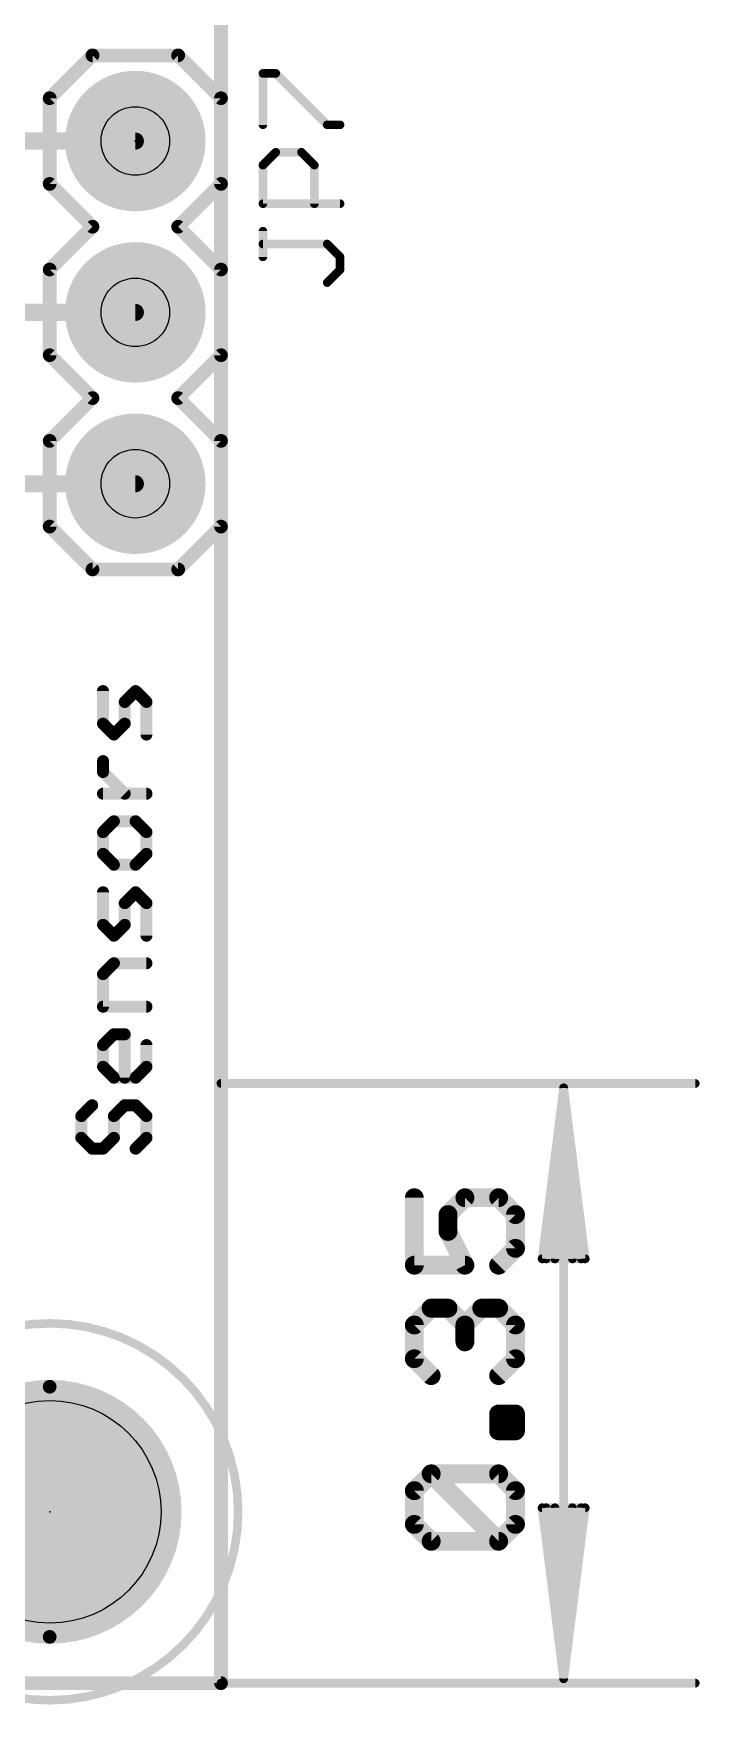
# Model space of a CAD drawing. Extents: x -33 to 74, y -17 to 52.
# Drawn here: x 25.16 to 35.03, y -0.32 to 24.46 of the extents above; entities that cross this region are included whole.
import ezdxf

# ---------------------------------------------------------------- set-up
doc = ezdxf.new("R2010")
doc.units = 0
for name, color, linetype in [('1', 12, 'CONTINUOUS'), ('17', 110, 'CONTINUOUS'), ('20', 53, 'CONTINUOUS'), ('21', 41, 'CONTINUOUS'), ('23', 53, 'CONTINUOUS'), ('25', 253, 'CONTINUOUS'), ('29', 253, 'CONTINUOUS'), ('30', 253, 'CONTINUOUS'), ('39', 12, 'CONTINUOUS'), ('41', 12, 'CONTINUOUS'), ('42', 132, 'CONTINUOUS'), ('44', 253, 'CONTINUOUS'), ('47', 253, 'CONTINUOUS'), ('51', 53, 'CONTINUOUS')]:
    doc.layers.add(name, color=color, linetype=linetype)

# ---------------------------------------------------------------- blocks, each defined once
blk = doc.blocks.new('RECT')
blk.add_solid([(-0.5, -0.5), (0.5, -0.5), (-0.5, 0.5), (0.5, 0.5)])
blk = doc.blocks.new('ROUNDP')
at = {"const_width": 0.5}
blk.add_lwpolyline([(0, -0.25, 1), (0, 0.25, 1), (0, -0.25)], format="xyb", dxfattribs=at)

msp = doc.modelspace()

# ---------------------------------------------------------------- linework, layer by layer
at = {"layer": '1', "const_width": 0.254}
for points in [[(21.59, 22.86), (26.67, 22.86)], [(21.59, 20.32), (26.67, 20.32)], [(21.59, 17.78), (26.67, 17.78)]]:
    msp.add_lwpolyline(points, dxfattribs=at)
at = {"layer": '1', "const_width": 0.127}
for points in [[(26.67, 22.7965, 1), (26.67, 22.9235)], [(26.67, 20.2565, 1), (26.67, 20.3835)], [(26.67, 17.7165, 1), (26.67, 17.8435)]]:
    msp.add_lwpolyline(points, format="xyb", dxfattribs=at)
at = {"layer": '20', "const_width": 0.2032}
for points in [[(27.94, 30.48), (27.94, 0)], [(27.94, 0), (0, 0)]]:
    msp.add_lwpolyline(points, dxfattribs=at)
at = {"layer": '20', "const_width": 0.1016}
for points in [[(27.8892, 0, 1), (27.9908, 0)], [(27.94, -0.0508, 1), (27.94, 0.0508)]]:
    msp.add_lwpolyline(points, format="xyb", dxfattribs=at)
at = {"layer": '20'}
msp.add_circle((25.4, 2.54), 1.651, dxfattribs=at)
at = {"layer": '21'}
for points, const_width in [([(26.035, 24.13), (25.4, 23.495)], 0.2032), ([(27.305, 24.13), (26.035, 24.13)], 0.2032), ([(27.94, 23.495), (27.305, 24.13)], 0.2032), ([(25.4, 22.225), (25.4, 23.495)], 0.2032), ([(27.94, 23.495), (27.94, 22.225)], 0.2032), ([(26.035, 21.59), (25.4, 22.225)], 0.2032), ([(27.94, 22.225), (27.305, 21.59)], 0.2032), ([(25.4, 20.955), (26.035, 21.59)], 0.2032), ([(27.305, 21.59), (27.94, 20.955)], 0.2032), ([(25.4, 19.685), (25.4, 20.955)], 0.2032), ([(27.94, 20.955), (27.94, 19.685)], 0.2032), ([(26.035, 19.05), (25.4, 19.685)], 0.2032), ([(27.94, 19.685), (27.305, 19.05)], 0.2032), ([(25.4, 18.415), (26.035, 19.05)], 0.2032), ([(27.305, 19.05), (27.94, 18.415)], 0.2032), ([(25.4, 17.145), (25.4, 18.415)], 0.2032), ([(27.94, 18.415), (27.94, 17.145)], 0.2032), ([(26.035, 16.51), (25.4, 17.145)], 0.2032), ([(27.94, 17.145), (27.305, 16.51)], 0.2032), ([(27.305, 16.51), (26.035, 16.51)], 0.2032), ([(26.1911, 14.2233), (26.1911, 14.7064)], 0.1778), ([(26.6741, 14.7064), (26.5131, 14.5454)], 0.1778), ([(26.5131, 14.5454), (26.5131, 14.2233)], 0.1778), ([(26.8351, 14.5454), (26.6741, 14.7064)], 0.1778), ([(26.8351, 14.0623), (26.8351, 14.5454)], 0.1778), ([(26.3521, 14.0623), (26.1911, 14.2233)], 0.1778), ([(26.5131, 14.2233), (26.3521, 14.0623)], 0.1778), ([(26.1911, 13.5073), (26.1911, 13.6683)], 0.1778), ([(26.5131, 13.1853), (26.1911, 13.5073)], 0.1778), ([(26.8351, 13.1853), (26.1911, 13.1853)], 0.1778), ([(26.3521, 12.7769), (26.1911, 12.6158)], 0.1778), ([(26.1911, 12.6158), (26.1911, 12.2938)], 0.1778), ([(26.6741, 12.7769), (26.3521, 12.7769)], 0.1778), ([(26.8351, 12.6158), (26.6741, 12.7769)], 0.1778), ([(26.8351, 12.2938), (26.8351, 12.6158)], 0.1778), ([(26.1911, 12.2938), (26.3521, 12.1328)], 0.1778), ([(26.3521, 12.1328), (26.6741, 12.1328)], 0.1778), ([(26.6741, 12.1328), (26.8351, 12.2938)], 0.1778), ([(26.1911, 11.2414), (26.1911, 11.7244)], 0.1778), ([(26.6741, 11.7244), (26.5131, 11.5634)], 0.1778), ([(26.5131, 11.5634), (26.5131, 11.2414)], 0.1778), ([(26.8351, 11.5634), (26.6741, 11.7244)], 0.1778), ([(26.8351, 11.0804), (26.8351, 11.5634)], 0.1778), ([(26.3521, 11.0804), (26.1911, 11.2414)], 0.1778), ([(26.5131, 11.2414), (26.3521, 11.0804)], 0.1778), ([(26.1911, 10.5109), (26.3521, 10.6719)], 0.1778), ([(26.3521, 10.6719), (26.8351, 10.6719)], 0.1778), ([(26.1911, 10.0279), (26.1911, 10.5109)], 0.1778), ([(26.8351, 10.0279), (26.1911, 10.0279)], 0.1778), ([(26.1911, 9.4585), (26.3521, 9.6195)], 0.1778), ([(26.3521, 9.6195), (26.5131, 9.6195)], 0.1778), ([(26.5131, 9.6195), (26.5131, 8.9755)], 0.1778), ([(26.1911, 9.1365), (26.1911, 9.4585)], 0.1778), ([(26.8351, 9.4585), (26.8351, 9.1365)], 0.1778), ([(26.3521, 8.9755), (26.1911, 9.1365)], 0.1778), ([(26.8351, 9.1365), (26.6741, 8.9755)], 0.1778), ([(26.6741, 8.9755), (26.3521, 8.9755)], 0.1778), ([(26.0301, 8.567), (25.8691, 8.406)], 0.1778), ([(25.8691, 8.406), (25.8691, 8.084)], 0.1778), ([(26.3521, 8.406), (26.5131, 8.567)], 0.1778), ([(26.3521, 8.084), (26.3521, 8.406)], 0.1778), ([(26.5131, 8.567), (26.6741, 8.567)], 0.1778), ([(26.6741, 8.567), (26.8351, 8.406)], 0.1778), ([(26.8351, 8.406), (26.8351, 8.084)], 0.1778), ([(25.8691, 8.084), (26.0301, 7.923)], 0.1778), ([(26.0301, 7.923), (26.1911, 7.923)], 0.1778), ([(26.1911, 7.923), (26.3521, 8.084)], 0.1778), ([(26.8351, 8.084), (26.6741, 7.923)], 0.1778)]:
    msp.add_lwpolyline(points, dxfattribs=dict(at, const_width=const_width))
for points, const_width in [([(26.035, 24.1808, 1), (26.035, 24.0792)], 0.1016), ([(26.0709, 24.0941, 1), (25.9991, 24.1659)], 0.1016), ([(27.3409, 24.1659, 1), (27.2691, 24.0941)], 0.1016), ([(27.305, 24.0792, 1), (27.305, 24.1808)], 0.1016), ([(25.4508, 23.495, 1), (25.3492, 23.495)], 0.1016), ([(25.3641, 23.5309, 1), (25.4359, 23.4591)], 0.1016), ([(27.9908, 23.495, 1), (27.8892, 23.495)], 0.1016), ([(27.9041, 23.4591, 1), (27.9759, 23.5309)], 0.1016), ([(25.4359, 22.2609, 1), (25.3641, 22.1891)], 0.1016), ([(27.9759, 22.1891, 1), (27.9041, 22.2609)], 0.1016), ([(25.3492, 22.225, 1), (25.4508, 22.225)], 0.1016), ([(27.8892, 22.225, 1), (27.9908, 22.225)], 0.1016), ([(26.0709, 21.5541, 1), (25.9991, 21.6259)], 0.1016), ([(25.9991, 21.5541, 1), (26.0709, 21.6259)], 0.1016), ([(27.3409, 21.6259, 1), (27.2691, 21.5541)], 0.1016), ([(27.2691, 21.6259, 1), (27.3409, 21.5541)], 0.1016), ([(25.4508, 20.955, 1), (25.3492, 20.955)], 0.1016), ([(25.3641, 20.9909, 1), (25.4359, 20.9191)], 0.1016), ([(27.9908, 20.955, 1), (27.8892, 20.955)], 0.1016), ([(27.9041, 20.9191, 1), (27.9759, 20.9909)], 0.1016), ([(25.4359, 19.7209, 1), (25.3641, 19.6491)], 0.1016), ([(25.3492, 19.685, 1), (25.4508, 19.685)], 0.1016), ([(27.8892, 19.685, 1), (27.9908, 19.685)], 0.1016), ([(27.9759, 19.6491, 1), (27.9041, 19.7209)], 0.1016), ([(26.0709, 19.0141, 1), (25.9991, 19.0859)], 0.1016), ([(25.9991, 19.0141, 1), (26.0709, 19.0859)], 0.1016), ([(27.3409, 19.0859, 1), (27.2691, 19.0141)], 0.1016), ([(27.2691, 19.0859, 1), (27.3409, 19.0141)], 0.1016), ([(25.4508, 18.415, 1), (25.3492, 18.415)], 0.1016), ([(25.3641, 18.4509, 1), (25.4359, 18.3791)], 0.1016), ([(27.9908, 18.415, 1), (27.8892, 18.415)], 0.1016), ([(27.9041, 18.3791, 1), (27.9759, 18.4509)], 0.1016), ([(25.4359, 17.1809, 1), (25.3641, 17.1091)], 0.1016), ([(25.3492, 17.145, 1), (25.4508, 17.145)], 0.1016), ([(27.8892, 17.145, 1), (27.9908, 17.145)], 0.1016), ([(27.9759, 17.1091, 1), (27.9041, 17.1809)], 0.1016), ([(26.035, 16.5608, 1), (26.035, 16.4592)], 0.1016), ([(27.305, 16.4592, 1), (27.305, 16.5608)], 0.1016), ([(25.9991, 16.4741, 1), (26.0709, 16.5459)], 0.1016), ([(27.2691, 16.5459, 1), (27.3409, 16.4741)], 0.1016), ([(26.2355, 14.7064, 1), (26.1466, 14.7064)], 0.0889), ([(26.5575, 14.5454, 1), (26.4686, 14.5454)], 0.0889), ([(26.4817, 14.5768, 1), (26.5445, 14.5139)], 0.0889), ([(26.7055, 14.7378, 1), (26.6427, 14.6749)], 0.0889), ([(26.7055, 14.6749, 1), (26.6427, 14.7378)], 0.0889), ([(26.8796, 14.5454, 1), (26.7906, 14.5454)], 0.0889), ([(26.8037, 14.5139, 1), (26.8665, 14.5768)], 0.0889), ([(26.1466, 14.2233, 1), (26.2355, 14.2233)], 0.0889), ([(26.2225, 14.2548, 1), (26.1597, 14.1919)], 0.0889), ([(26.3207, 14.0938, 1), (26.3835, 14.0309)], 0.0889), ([(26.3207, 14.0309, 1), (26.3835, 14.0938)], 0.0889), ([(26.4686, 14.2233, 1), (26.5575, 14.2233)], 0.0889), ([(26.5445, 14.1919, 1), (26.4817, 14.2548)], 0.0889), ([(26.7906, 14.0623, 1), (26.8796, 14.0623)], 0.0889), ([(26.2355, 13.6683, 1), (26.1466, 13.6683)], 0.0889), ([(26.1466, 13.5073, 1), (26.2355, 13.5073)], 0.0889), ([(26.2225, 13.5387, 1), (26.1597, 13.4759)], 0.0889), ([(26.1911, 13.2297, 1), (26.1911, 13.1408)], 0.0889), ([(26.4817, 13.1539, 1), (26.5445, 13.2167)], 0.0889), ([(26.8351, 13.1408, 1), (26.8351, 13.2297)], 0.0889), ([(26.2355, 12.6158, 1), (26.1466, 12.6158)], 0.0889), ([(26.1597, 12.6473, 1), (26.2225, 12.5844)], 0.0889), ([(26.3521, 12.8213, 1), (26.3521, 12.7324)], 0.0889), ([(26.3835, 12.7454, 1), (26.3207, 12.8083)], 0.0889), ([(26.7055, 12.8083, 1), (26.6427, 12.7454)], 0.0889), ([(26.6741, 12.7324, 1), (26.6741, 12.8213)], 0.0889), ([(26.8796, 12.6158, 1), (26.7906, 12.6158)], 0.0889), ([(26.8037, 12.5844, 1), (26.8665, 12.6473)], 0.0889), ([(26.1466, 12.2938, 1), (26.2355, 12.2938)], 0.0889), ([(26.2225, 12.3253, 1), (26.1597, 12.2624)], 0.0889), ([(26.3521, 12.1773, 1), (26.3521, 12.0884)], 0.0889), ([(26.3207, 12.1014, 1), (26.3835, 12.1643)], 0.0889), ([(26.6427, 12.1643, 1), (26.7055, 12.1014)], 0.0889), ([(26.6741, 12.0884, 1), (26.6741, 12.1773)], 0.0889), ([(26.7906, 12.2938, 1), (26.8796, 12.2938)], 0.0889), ([(26.8665, 12.2624, 1), (26.8037, 12.3253)], 0.0889), ([(26.2355, 11.7244, 1), (26.1466, 11.7244)], 0.0889), ([(26.5575, 11.5634, 1), (26.4686, 11.5634)], 0.0889), ([(26.7055, 11.7558, 1), (26.6427, 11.693)], 0.0889), ([(26.7055, 11.693, 1), (26.6427, 11.7558)], 0.0889), ([(26.8796, 11.5634, 1), (26.7906, 11.5634)], 0.0889), ([(26.4817, 11.5948, 1), (26.5445, 11.532)], 0.0889), ([(26.8037, 11.532, 1), (26.8665, 11.5948)], 0.0889), ([(26.1466, 11.2414, 1), (26.2355, 11.2414)], 0.0889), ([(26.2225, 11.2728, 1), (26.1597, 11.2099)], 0.0889), ([(26.3207, 11.1118, 1), (26.3835, 11.0489)], 0.0889), ([(26.3207, 11.0489, 1), (26.3835, 11.1118)], 0.0889), ([(26.4686, 11.2414, 1), (26.5575, 11.2414)], 0.0889), ([(26.5445, 11.2099, 1), (26.4817, 11.2728)], 0.0889), ([(26.7906, 11.0804, 1), (26.8796, 11.0804)], 0.0889), ([(26.3521, 10.7164, 1), (26.3521, 10.6275)], 0.0889), ([(26.3835, 10.6405, 1), (26.3207, 10.7034)], 0.0889), ([(26.8351, 10.6275, 1), (26.8351, 10.7164)], 0.0889), ([(26.2355, 10.5109, 1), (26.1466, 10.5109)], 0.0889), ([(26.1597, 10.5424, 1), (26.2225, 10.4795)], 0.0889), ([(26.1466, 10.0279, 1), (26.2355, 10.0279)], 0.0889), ([(26.1911, 10.0724, 1), (26.1911, 9.9835)], 0.0889), ([(26.8351, 9.9835, 1), (26.8351, 10.0724)], 0.0889), ([(26.3521, 9.6639, 1), (26.3521, 9.575)], 0.0889), ([(26.3835, 9.588, 1), (26.3207, 9.6509)], 0.0889), ([(26.5575, 9.6195, 1), (26.4686, 9.6195)], 0.0889), ([(26.5131, 9.575, 1), (26.5131, 9.6639)], 0.0889), ([(26.2355, 9.4585, 1), (26.1466, 9.4585)], 0.0889), ([(26.1597, 9.4899, 1), (26.2225, 9.427)], 0.0889), ([(26.8796, 9.4585, 1), (26.7906, 9.4585)], 0.0889), ([(26.1466, 9.1365, 1), (26.2355, 9.1365)], 0.0889), ([(26.2225, 9.1679, 1), (26.1597, 9.105)], 0.0889), ([(26.7906, 9.1365, 1), (26.8796, 9.1365)], 0.0889), ([(26.8665, 9.105, 1), (26.8037, 9.1679)], 0.0889), ([(26.3521, 9.0199, 1), (26.3521, 8.931)], 0.0889), ([(26.3207, 8.944, 1), (26.3835, 9.0069)], 0.0889), ([(26.4686, 8.9755, 1), (26.5575, 8.9755)], 0.0889), ([(26.6427, 9.0069, 1), (26.7055, 8.944)], 0.0889), ([(26.6741, 8.931, 1), (26.6741, 9.0199)], 0.0889), ([(25.9135, 8.406, 1), (25.8246, 8.406)], 0.0889), ([(25.8376, 8.4374, 1), (25.9005, 8.3746)], 0.0889), ([(26.0615, 8.5356, 1), (25.9987, 8.5984)], 0.0889), ([(26.3965, 8.406, 1), (26.3076, 8.406)], 0.0889), ([(26.3207, 8.4374, 1), (26.3835, 8.3746)], 0.0889), ([(26.5131, 8.6115, 1), (26.5131, 8.5226)], 0.0889), ([(26.5445, 8.5356, 1), (26.4817, 8.5984)], 0.0889), ([(26.7055, 8.5984, 1), (26.6427, 8.5356)], 0.0889), ([(26.6741, 8.5226, 1), (26.6741, 8.6115)], 0.0889), ([(26.8796, 8.406, 1), (26.7906, 8.406)], 0.0889), ([(26.8037, 8.3746, 1), (26.8665, 8.4374)], 0.0889), ([(25.9005, 8.1154, 1), (25.8376, 8.0526)], 0.0889), ([(25.8246, 8.084, 1), (25.9135, 8.084)], 0.0889), ([(26.0301, 7.9674, 1), (26.0301, 7.8785)], 0.0889), ([(25.9987, 7.8916, 1), (26.0615, 7.9544)], 0.0889), ([(26.1597, 7.9544, 1), (26.2225, 7.8916)], 0.0889), ([(26.1911, 7.8785, 1), (26.1911, 7.9674)], 0.0889), ([(26.3076, 8.084, 1), (26.3965, 8.084)], 0.0889), ([(26.3835, 8.0526, 1), (26.3207, 8.1154)], 0.0889), ([(26.6427, 7.9544, 1), (26.7055, 7.8916)], 0.0889), ([(26.7906, 8.084, 1), (26.8796, 8.084)], 0.0889), ([(26.8665, 8.0526, 1), (26.8037, 8.1154)], 0.0889)]:
    msp.add_lwpolyline(points, format="xyb", dxfattribs=dict(at, const_width=const_width))
at = {"layer": '23'}
for p in [(26.67, 22.86), (25.4, 2.54)]:
    msp.add_point(p, dxfattribs=at)
at = {"layer": '25', "const_width": 0.127}
for points in [[(28.5613, 23.1003), (28.5613, 23.8629)], [(28.5613, 23.8629), (28.752, 23.8629)], [(28.752, 23.8629), (29.5146, 23.1003)], [(29.5146, 23.1003), (29.7053, 23.1003)], [(28.5613, 22.5029), (28.752, 22.6936)], [(28.5613, 21.9309), (28.5613, 22.5029)], [(28.752, 22.6936), (29.1333, 22.6936)], [(29.1333, 22.6936), (29.324, 22.5029)], [(29.324, 22.5029), (29.324, 21.9309)], [(29.7053, 21.9309), (28.5613, 21.9309)], [(28.5613, 21.1428), (28.5613, 21.5242)], [(29.5146, 21.3335), (28.5613, 21.3335)], [(29.7053, 21.1428), (29.5146, 21.3335)], [(29.7053, 20.9522), (29.7053, 21.1428)], [(29.5146, 20.7615), (29.7053, 20.9522)]]:
    msp.add_lwpolyline(points, dxfattribs=at)
at = {"layer": '25', "const_width": 0.0635}
for points in [[(28.5931, 23.8629, 1), (28.5296, 23.8629)], [(28.5613, 23.8947, 1), (28.5613, 23.8312)], [(28.7744, 23.8854, 1), (28.7295, 23.8405)], [(28.752, 23.8312, 1), (28.752, 23.8947)], [(28.5296, 23.1003, 1), (28.5931, 23.1003)], [(29.5146, 23.132, 1), (29.5146, 23.0685)], [(29.4922, 23.0778, 1), (29.5371, 23.1227)], [(29.7053, 23.0685, 1), (29.7053, 23.132)], [(28.5931, 22.5029, 1), (28.5296, 22.5029)], [(28.5389, 22.5253, 1), (28.5838, 22.4804)], [(28.752, 22.7253, 1), (28.752, 22.6618)], [(28.7744, 22.6711, 1), (28.7295, 22.716)], [(29.1558, 22.716, 1), (29.1109, 22.6711)], [(29.1333, 22.6618, 1), (29.1333, 22.7253)], [(29.3557, 22.5029, 1), (29.2922, 22.5029)], [(29.3015, 22.4804, 1), (29.3464, 22.5253)], [(28.5613, 21.9627, 1), (28.5613, 21.8992)], [(28.5296, 21.9309, 1), (28.5931, 21.9309)], [(29.2922, 21.9309, 1), (29.3557, 21.9309)], [(29.7053, 21.8992, 1), (29.7053, 21.9627)], [(28.5931, 21.5242, 1), (28.5296, 21.5242)], [(28.5613, 21.3652, 1), (28.5613, 21.3017)], [(29.5371, 21.3559, 1), (29.4922, 21.311)], [(29.5146, 21.3017, 1), (29.5146, 21.3652)], [(28.5296, 21.1428, 1), (28.5931, 21.1428)], [(29.737, 21.1428, 1), (29.6736, 21.1428)], [(29.6828, 21.1204, 1), (29.7278, 21.1653)], [(29.4922, 20.784, 1), (29.5371, 20.7391)], [(29.6736, 20.9522, 1), (29.737, 20.9522)], [(29.7278, 20.9297, 1), (29.6828, 20.9746)]]:
    msp.add_lwpolyline(points, format="xyb", dxfattribs=at)
at = {"layer": '29', "const_width": 1.7526}
msp.add_lwpolyline([(25.4, 1.6637, 1), (25.4, 3.4163, 1), (25.4, 1.6637)], format="xyb", dxfattribs=at)
at = {"layer": '30', "const_width": 1.7526}
msp.add_lwpolyline([(25.4, 1.6637, 1), (25.4, 3.4163, 1), (25.4, 1.6637)], format="xyb", dxfattribs=at)
at = {"layer": '39', "const_width": 0.127}
msp.add_lwpolyline([(25.4, -0.254, 1), (25.4, 5.334, 1), (25.4, -0.254)], format="xyb", dxfattribs=at)
at = {"layer": '41'}
for points, const_width in [([(25.4, 4.3942, 1), (25.4, 0.6858)], 0.2032), ([(25.4, 0.6858, 1), (25.4, 4.3942)], 0.2032), ([(25.4, 4.445, 1), (25.4, 4.3434)], 0.1016), ([(25.4, 4.3434, 1), (25.4, 4.445)], 0.1016), ([(25.4, 0.7366, 1), (25.4, 0.635)], 0.1016), ([(25.4, 0.635, 1), (25.4, 0.7366)], 0.1016)]:
    msp.add_lwpolyline(points, format="xyb", dxfattribs=dict(at, const_width=const_width))
at = {"layer": '42'}
for points, const_width in [([(25.4, 4.3942, 1), (25.4, 0.6858)], 0.2032), ([(25.4, 0.6858, 1), (25.4, 4.3942)], 0.2032), ([(25.4, 4.445, 1), (25.4, 4.3434)], 0.1016), ([(25.4, 4.3434, 1), (25.4, 4.445)], 0.1016), ([(25.4, 0.7366, 1), (25.4, 0.635)], 0.1016), ([(25.4, 0.635, 1), (25.4, 0.7366)], 0.1016)]:
    msp.add_lwpolyline(points, format="xyb", dxfattribs=dict(at, const_width=const_width))
at = {"layer": '44'}
for centre in [(26.67, 22.86), (26.67, 20.32), (26.67, 17.78)]:
    msp.add_circle(centre, 0.508, dxfattribs=at)
at = {"layer": '47'}
for points, const_width in [([(27.94, 8.89), (34.97, 8.89)], 0.13), ([(33.02, 8.825), (32.7008, 6.29)], 0.13), ([(33.02, 8.825), (32.76, 6.29)], 0.13), ([(33.02, 8.825), (32.89, 6.29)], 0.13), ([(33.02, 0.065), (33.02, 8.825)], 0.13), ([(33.3392, 6.29), (33.02, 8.825)], 0.13), ([(33.15, 6.29), (33.02, 8.825)], 0.13), ([(33.28, 6.29), (33.02, 8.825)], 0.13), ([(30.8059, 7.1961), (30.8059, 6.1962)], 0.2794), ([(31.3059, 6.9461), (31.5559, 7.1961)], 0.2794), ([(31.5559, 7.1961), (32.0558, 7.1961)], 0.2794), ([(32.0558, 7.1961), (32.3058, 6.9461)], 0.2794), ([(31.3059, 6.6962), (31.3059, 6.9461)], 0.2794), ([(32.3058, 6.9461), (32.3058, 6.4462)], 0.2794), ([(31.5559, 6.1962), (31.3059, 6.6962)], 0.2794), ([(32.3058, 6.4462), (32.0558, 6.1962)], 0.2794), ([(30.8059, 6.1962), (31.5559, 6.1962)], 0.2794), ([(32.7008, 6.29), (33.3392, 6.29)], 0.13), ([(30.8059, 5.309), (31.0559, 5.559)], 0.2794), ([(31.0559, 5.559), (31.3059, 5.559)], 0.2794), ([(31.3059, 5.559), (31.5559, 5.309)], 0.2794), ([(31.5559, 5.309), (31.8058, 5.559)], 0.2794), ([(31.8058, 5.559), (32.0558, 5.559)], 0.2794), ([(32.0558, 5.559), (32.3058, 5.309)], 0.2794), ([(30.8059, 4.809), (30.8059, 5.309)], 0.2794), ([(31.5559, 5.309), (31.5559, 5.059)], 0.2794), ([(32.3058, 5.309), (32.3058, 4.809)], 0.2794), ([(31.0559, 4.559), (30.8059, 4.809)], 0.2794), ([(32.3058, 4.809), (32.0558, 4.559)], 0.2794), ([(32.0558, 3.7405), (32.0558, 3.9904)], 0.2794), ([(32.0558, 3.9904), (32.3058, 3.9904)], 0.2794), ([(32.3058, 3.9904), (32.3058, 3.7405)], 0.2794), ([(32.3058, 3.7405), (32.0558, 3.7405)], 0.2794), ([(30.8059, 2.8533), (31.0559, 3.1032)], 0.2794), ([(31.0559, 3.1032), (32.0558, 3.1032)], 0.2794), ([(32.0558, 2.1033), (31.0559, 3.1032)], 0.2794), ([(32.0558, 3.1032), (32.3058, 2.8533)], 0.2794), ([(30.8059, 2.3533), (30.8059, 2.8533)], 0.2794), ([(32.3058, 2.8533), (32.3058, 2.3533)], 0.2794), ([(31.0559, 2.1033), (30.8059, 2.3533)], 0.2794), ([(32.3058, 2.3533), (32.0558, 2.1033)], 0.2794), ([(33.02, 0.065), (32.7008, 2.6)], 0.13), ([(32.7008, 2.6), (33.3392, 2.6)], 0.13), ([(33.02, 0.065), (32.76, 2.6)], 0.13), ([(33.02, 0.065), (32.89, 2.6)], 0.13), ([(33.3392, 2.6), (33.02, 0.065)], 0.13), ([(33.15, 2.6), (33.02, 0.065)], 0.13), ([(33.28, 2.6), (33.02, 0.065)], 0.13), ([(32.0558, 2.1033), (31.0559, 2.1033)], 0.2794), ([(27.94, 0), (34.97, 0)], 0.13)]:
    msp.add_lwpolyline(points, dxfattribs=dict(at, const_width=const_width))
for points, const_width in [([(27.94, 8.9225, 1), (27.94, 8.8575)], 0.065), ([(34.97, 8.8575, 1), (34.97, 8.9225)], 0.065), ([(33.0525, 8.825, 1), (32.9875, 8.825)], 0.065), ([(33.0522, 8.8291, 1), (32.9878, 8.8209)], 0.065), ([(33.0525, 8.8233, 1), (32.9875, 8.8267)], 0.065), ([(33.0525, 8.8267, 1), (32.9875, 8.8233)], 0.065), ([(33.0523, 8.8283, 1), (32.9877, 8.8217)], 0.065), ([(33.0523, 8.8217, 1), (32.9877, 8.8283)], 0.065), ([(33.0522, 8.8209, 1), (32.9878, 8.8291)], 0.065), ([(30.8758, 7.1961, 1), (30.7361, 7.1961)], 0.1397), ([(31.5559, 7.266, 1), (31.5559, 7.1263)], 0.1397), ([(31.6053, 7.1467, 1), (31.5065, 7.2455)], 0.1397), ([(32.1052, 7.2455, 1), (32.0064, 7.1467)], 0.1397), ([(32.0558, 7.1263, 1), (32.0558, 7.266)], 0.1397), ([(31.3757, 6.9461, 1), (31.236, 6.9461)], 0.1397), ([(31.2565, 6.9955, 1), (31.3553, 6.8967)], 0.1397), ([(32.3757, 6.9461, 1), (32.236, 6.9461)], 0.1397), ([(32.2564, 6.8967, 1), (32.3552, 6.9955)], 0.1397), ([(31.3684, 6.7274, 1), (31.2434, 6.6649)], 0.1397), ([(31.236, 6.6962, 1), (31.3757, 6.6962)], 0.1397), ([(32.236, 6.4462, 1), (32.3757, 6.4462)], 0.1397), ([(32.3552, 6.3968, 1), (32.2564, 6.4956)], 0.1397), ([(30.8059, 6.266, 1), (30.8059, 6.1264)], 0.1397), ([(30.7361, 6.1962, 1), (30.8758, 6.1962)], 0.1397), ([(31.4934, 6.165, 1), (31.6183, 6.2274)], 0.1397), ([(31.5559, 6.1264, 1), (31.5559, 6.266)], 0.1397), ([(32.0064, 6.2456, 1), (32.1052, 6.1468)], 0.1397), ([(32.6685, 6.2941, 1), (32.733, 6.2859)], 0.065), ([(32.7008, 6.3225, 1), (32.7008, 6.2575)], 0.065), ([(32.7277, 6.2933, 1), (32.7923, 6.2867)], 0.065), ([(32.8575, 6.2917, 1), (32.9225, 6.2883)], 0.065), ([(33.1175, 6.2883, 1), (33.1825, 6.2917)], 0.065), ([(33.2477, 6.2867, 1), (33.3123, 6.2933)], 0.065), ([(33.307, 6.2859, 1), (33.3715, 6.2941)], 0.065), ([(33.3392, 6.2575, 1), (33.3392, 6.3225)], 0.065), ([(31.0559, 5.6288, 1), (31.0559, 5.4891)], 0.1397), ([(31.1053, 5.5096, 1), (31.0065, 5.6084)], 0.1397), ([(31.3553, 5.6084, 1), (31.2565, 5.5096)], 0.1397), ([(31.3059, 5.4891, 1), (31.3059, 5.6288)], 0.1397), ([(31.8058, 5.6288, 1), (31.8058, 5.4891)], 0.1397), ([(31.8552, 5.5096, 1), (31.7564, 5.6084)], 0.1397), ([(32.1052, 5.6084, 1), (32.0064, 5.5096)], 0.1397), ([(32.0558, 5.4891, 1), (32.0558, 5.6288)], 0.1397), ([(30.7565, 5.3584, 1), (30.8553, 5.2596)], 0.1397), ([(30.8758, 5.309, 1), (30.7361, 5.309)], 0.1397), ([(31.6257, 5.309, 1), (31.486, 5.309)], 0.1397), ([(31.5065, 5.3584, 1), (31.6053, 5.2596)], 0.1397), ([(31.5065, 5.2596, 1), (31.6053, 5.3584)], 0.1397), ([(32.3757, 5.309, 1), (32.236, 5.309)], 0.1397), ([(32.2564, 5.2596, 1), (32.3552, 5.3584)], 0.1397), ([(31.486, 5.059, 1), (31.6257, 5.059)], 0.1397), ([(30.8553, 4.8584, 1), (30.7565, 4.7596)], 0.1397), ([(30.7361, 4.809, 1), (30.8758, 4.809)], 0.1397), ([(32.236, 4.809, 1), (32.3757, 4.809)], 0.1397), ([(32.3552, 4.7596, 1), (32.2564, 4.8584)], 0.1397), ([(31.0065, 4.5097, 1), (31.1053, 4.6084)], 0.1397), ([(32.0064, 4.6084, 1), (32.1052, 4.5097)], 0.1397), ([(32.1257, 3.9904, 1), (31.986, 3.9904)], 0.1397), ([(32.0558, 4.0603, 1), (32.0558, 3.9206)], 0.1397), ([(32.3757, 3.9904, 1), (32.236, 3.9904)], 0.1397), ([(32.3058, 3.9206, 1), (32.3058, 4.0603)], 0.1397), ([(32.0558, 3.8103, 1), (32.0558, 3.6706)], 0.1397), ([(31.986, 3.7405, 1), (32.1257, 3.7405)], 0.1397), ([(32.236, 3.7405, 1), (32.3757, 3.7405)], 0.1397), ([(32.3058, 3.6706, 1), (32.3058, 3.8103)], 0.1397), ([(31.0559, 3.1731, 1), (31.0559, 3.0334)], 0.1397), ([(31.1053, 3.1526, 1), (31.0065, 3.0538)], 0.1397), ([(31.1053, 3.0538, 1), (31.0065, 3.1526)], 0.1397), ([(32.1052, 3.1526, 1), (32.0064, 3.0538)], 0.1397), ([(32.0558, 3.0334, 1), (32.0558, 3.1731)], 0.1397), ([(30.8758, 2.8533, 1), (30.7361, 2.8533)], 0.1397), ([(32.3757, 2.8533, 1), (32.236, 2.8533)], 0.1397), ([(30.7565, 2.9026, 1), (30.8553, 2.8039)], 0.1397), ([(32.2564, 2.8039, 1), (32.3552, 2.9026)], 0.1397), ([(30.8553, 2.4027, 1), (30.7565, 2.3039)], 0.1397), ([(32.3552, 2.3039, 1), (32.2564, 2.4027)], 0.1397), ([(32.733, 2.6041, 1), (32.6685, 2.5959)], 0.065), ([(32.7008, 2.6325, 1), (32.7008, 2.5675)], 0.065), ([(32.7923, 2.6033, 1), (32.7277, 2.5967)], 0.065), ([(32.9225, 2.6017, 1), (32.8575, 2.5983)], 0.065), ([(33.1825, 2.5983, 1), (33.1175, 2.6017)], 0.065), ([(33.3123, 2.5967, 1), (33.2477, 2.6033)], 0.065), ([(33.3715, 2.5959, 1), (33.307, 2.6041)], 0.065), ([(33.3392, 2.5675, 1), (33.3392, 2.6325)], 0.065), ([(30.7361, 2.3533, 1), (30.8758, 2.3533)], 0.1397), ([(31.0559, 2.1732, 1), (31.0559, 2.0335)], 0.1397), ([(32.0558, 2.0335, 1), (32.0558, 2.1732)], 0.1397), ([(32.236, 2.3533, 1), (32.3757, 2.3533)], 0.1397), ([(31.0065, 2.0539, 1), (31.1053, 2.1527)], 0.1397), ([(32.0064, 2.1527, 1), (32.1052, 2.0539)], 0.1397), ([(32.0064, 2.0539, 1), (32.1052, 2.1527)], 0.1397), ([(27.94, 0.0325, 1), (27.94, -0.0325)], 0.065), ([(32.9878, 0.0691, 1), (33.0522, 0.0609)], 0.065), ([(32.9877, 0.0683, 1), (33.0523, 0.0617)], 0.065), ([(32.9875, 0.0633, 1), (33.0525, 0.0667)], 0.065), ([(32.9875, 0.0667, 1), (33.0525, 0.0633)], 0.065), ([(32.9875, 0.065, 1), (33.0525, 0.065)], 0.065), ([(32.9877, 0.0617, 1), (33.0523, 0.0683)], 0.065), ([(32.9878, 0.0609, 1), (33.0522, 0.0691)], 0.065), ([(34.97, -0.0325, 1), (34.97, 0.0325)], 0.065)]:
    msp.add_lwpolyline(points, format="xyb", dxfattribs=dict(at, const_width=const_width))

# ---------------------------------------------------------------- block references
at = {"layer": '17', "xscale": 1.8796, "yscale": 1.8796}
for p in [(26.67, 22.86), (26.67, 22.86), (26.67, 20.32), (26.67, 20.32), (26.67, 17.78), (26.67, 17.78)]:
    msp.add_blockref('ROUNDP', p, dxfattribs=at)
at = {"layer": '29', "xscale": 2.0828, "yscale": 2.0828}
for p in [(26.67, 22.86), (26.67, 20.32), (26.67, 17.78)]:
    msp.add_blockref('ROUNDP', p, dxfattribs=at)
at = {"layer": '30', "xscale": 2.0828, "yscale": 2.0828}
for p in [(26.67, 22.86), (26.67, 20.32), (26.67, 17.78)]:
    msp.add_blockref('ROUNDP', p, dxfattribs=at)
at = {"layer": '51', "xscale": 0.508, "yscale": 0.508, "rotation": 270}
for p in [(26.67, 22.86), (26.67, 20.32), (26.67, 17.78)]:
    msp.add_blockref('RECT', p, dxfattribs=at)

doc.saveas('drawing.dxf')
